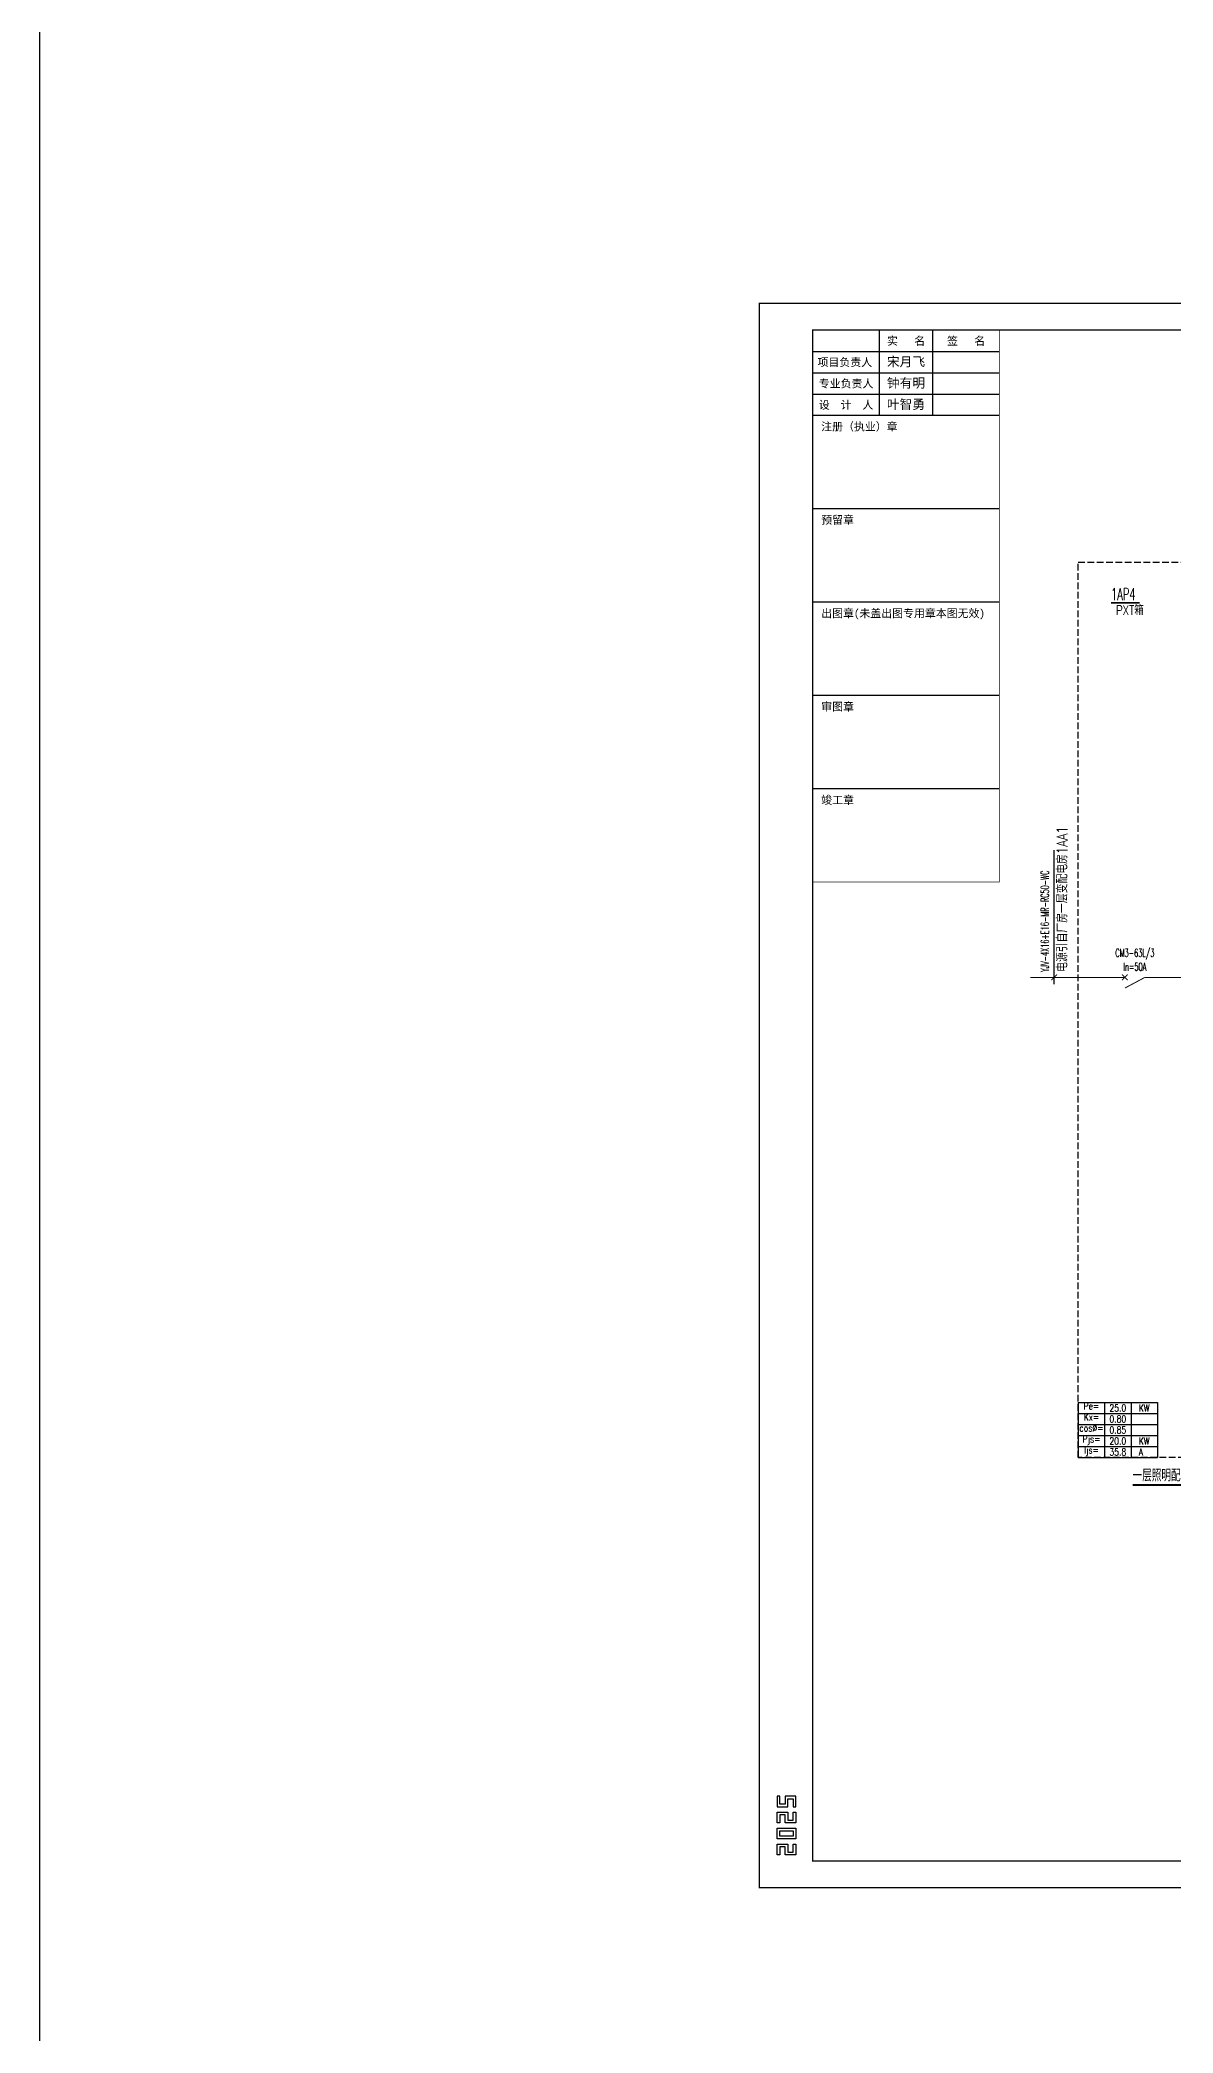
# Model space of a CAD drawing. Extents: x -1396510 to 1250330, y -1892470 to 1623980.
# Drawn here: x -684590 to -642096, y -1490579 to -1415853 of the extents above; entities that cross this region are included whole.
import ezdxf
from ezdxf.enums import TextEntityAlignment as Align

# ---------------------------------------------------------------- set-up
doc = ezdxf.new("R2010")
doc.units = 0
doc.header["$LTSCALE"] = 1000
doc.header["$MEASUREMENT"] = 0
doc.linetypes.add('DASH', pattern=[0.35, 0.25, -0.1])
doc.layers.get('Defpoints').update_dxf_attribs({"color": 210})
for name, color, linetype in [('0-cxFrame', 155, 'Continuous'), ('qianming', 155, 'Continuous'), ('TEL_SYMB', 3, 'Continuous'), ('TEL_TEXT', 7, 'Continuous'), ('电气系统图', 7, 'Continuous')]:
    doc.layers.add(name, color=color, linetype=linetype)
doc.layers.add('0-cxText', color=131, linetype='Continuous', lineweight=25)
doc.layers.add('A-云线2', color=3, linetype='Continuous', plot=False)
doc.styles.add('_TEL_DIM', font='SIMPLEX', dxfattribs={"width": 0.8, "height": 3.5, "bigfont": 'HZTXT'})
doc.styles.add('cx_biaoti', font='')
doc.styles.add('cx_tuming', font='simhei.ttf')
doc.styles.add('cx_tuqian1', font='')
doc.styles.add('图框宋体', font='', dxfattribs={"width": 0.75})
doc.styles.add('黑体', font='simhei.ttf', dxfattribs={"height": 12})
doc.styles.get('cx_biaoti').set_extended_font_data('SimSun')
doc.styles.get('cx_tuqian1').set_extended_font_data('SimSun')
doc.styles.get('图框宋体').set_extended_font_data('SimSun')

# ---------------------------------------------------------------- blocks, each defined once
blk = doc.blocks.new('*T246')
at = {"layer": '电气系统图', "color": 0, "linetype": 'ByBlock', "lineweight": -2, "transparency": 16777216}
for p, q in [((0, 0), (2970, 0)), ((0, 0), (0, -2053)), ((990, 0), (990, -2053)), ((1980, 0), (1980, -2053)), ((2970, 0), (2970, -2053)), ((0, -411), (2970, -411)), ((0, -821), (2970, -821)), ((0, -1232), (2970, -1232)), ((0, -1643), (2970, -1643)), ((0, -2053), (2970, -2053))]:
    blk.add_line(p, q, dxfattribs=at)
at = {"layer": '电气系统图', "color": 0, "linetype": 'DASH', "transparency": 16777216, "width": 990, "rotation": 0, "style": '_TEL_DIM'}
for s, insert, char_height, attachment_point in [('Pe=', (495, 0), 264, 2), ('Kx=', (495, -411), 264, 2), ('25.0', (1485, -205), 264, 5), ('0.80', (1485, -616), 264, 5), ('  KW', (1980, -205), 264, 4), ('cos%%C=', (495, -821), 264, 2), ('Pjs=', (495, -1232), 264, 2), ('0.85', (1485, -1027), 264, 5), ('20.0', (1485, -1437), 264, 5), ('  KW', (1980, -1437), 264, 4), ('{\\H0.8571x;Ijs=} ', (495, -1643), 308, 2), ('35.8', (1485, -1848), 264, 5), ('  A', (1980, -1848), 264, 4)]:
    blk.add_mtext(s, dxfattribs=dict(at, insert=insert, char_height=char_height, attachment_point=attachment_point))
blk = doc.blocks.new('zjcx_lan_xinxi(Dragon)')
for p, q in [((7000, -3200), (0, -3200)), ((7000, -6700), (0, -6700)), ((7000, -10200), (0, -10200)), ((7000, -13700), (0, -13700)), ((7000, -17200), (0, -17200))]:
    blk.add_line(p, q)
at = {"const_width": 25}
blk.add_lwpolyline([(0, -20700), (7000, -20700), (7000, 0), (0, 0)], close=True, dxfattribs=at)
for points in [[(2500, -3200), (2500, 0)], [(4500, -3200), (4500, 0)], [(0, -800), (7000, -800)], [(0, -1600), (7000, -1600)], [(0, -2400), (7000, -2400)]]:
    blk.add_lwpolyline(points)
for points in [[(7000, -3200), (7000, 0)], [(0, -3200), (7000, -3200)], [(0, -20700), (7000, -20700), (7000, -3200)], [(0, -20700), (7000, -20700)]]:
    blk.add_lwpolyline(points, dxfattribs=at)
at = {"style": '图框宋体'}
for s, p in [('实   名', (3500, -400)), ('签   名', (5750, -400)), ('项目负责人', (1204, -1200)), ('专业负责人', (1250, -2000)), ('设  计  人', (1250, -2800))]:
    blk.add_text(s, height=300, dxfattribs=at).set_placement(p, align=Align.MIDDLE)
for s, p in [('注册（执业）章', (318, -3771)), ('预留章', (318, -7271)), ('出图章(未盖出图专用章本图无效)', (318, -10771)), ('审图章', (318, -14271)), ('竣工章', (318, -17771))]:
    blk.add_text(s, height=300, dxfattribs=at).set_placement(p)
blk = doc.blocks.new('T-信息(Dragon)')
at = {"layer": '0-cxFrame'}
blk.add_blockref('zjcx_lan_xinxi(Dragon)', (0, 0), dxfattribs=at)
at = {"layer": 'qianming', "color": 3, "style": 'cx_biaoti'}
for s, p in [('宋月飞', (3497, -1185)), ('钟有明', (3497, -1985)), ('叶智勇', (3497, -2785))]:
    blk.add_text(s, height=350, dxfattribs=at).set_placement(p, align=Align.MIDDLE_CENTER)
blk = doc.blocks.new('TK22.A1 L(Dragon)')
at = {"layer": '0-cxFrame', "color": 7, "const_width": 0.5}
blk.add_lwpolyline([(0, 0), (-841, 0), (-841, 594), (0, 594)], close=True, dxfattribs=at)
at = {"layer": '0-cxFrame', "const_width": 0.5}
blk.add_lwpolyline([(-80, 10), (-821, 10), (-821, 584), (-80, 584)], close=True, dxfattribs=at)
at = {"layer": 'Defpoints', "color": 2}
for points in [[(-833.37, 34.37), (-834.37, 34.37), (-834.37, 30.37), (-830.37, 30.37), (-830.37, 33.37), (-828.37, 33.37), (-828.37, 30.37), (-827.37, 30.37), (-827.37, 34.37), (-831.37, 34.37), (-831.37, 31.37), (-833.37, 31.37), (-833.37, 34.37)], [(-833.37, 24.37), (-834.37, 24.37), (-834.37, 28.37), (-830.37, 28.37), (-830.37, 25.37), (-828.37, 25.37), (-828.37, 28.37), (-827.37, 28.37), (-827.37, 24.37), (-831.37, 24.37), (-831.37, 27.37), (-833.37, 27.37), (-833.37, 24.37)], [(-833.37, 12.37), (-834.37, 12.37), (-834.37, 16.37), (-830.37, 16.37), (-830.37, 13.37), (-828.37, 13.37), (-828.37, 16.37), (-827.37, 16.37), (-827.37, 12.37), (-831.37, 12.37), (-831.37, 15.37), (-833.37, 15.37), (-833.37, 12.37)]]:
    blk.add_lwpolyline(points, dxfattribs=at)
for points in [[(-834.37, 18.37), (-834.37, 22.37), (-827.37, 22.37), (-827.37, 18.37)], [(-833.37, 19.37), (-833.37, 21.37), (-828.37, 21.37), (-828.37, 19.37)]]:
    blk.add_lwpolyline(points, close=True, dxfattribs=at)
at = {"layer": '0-cxFrame', "xscale": 0.01, "yscale": 0.01, "zscale": 0.01}
blk.add_blockref('T-信息(Dragon)', (-821, 584), dxfattribs=at)
at = {"style": '黑体', "flags": 4}
blk.add_attdef('图幅', text='', height=3.3, dxfattribs=at).set_placement((-40, 3), align=Align.RIGHT)
at = {"layer": '0-cxText', "flags": 4}
for tag, height, style, p in [('建设单位', 3.5, 'cx_tuming', (-45, 240)), ('项目名称', 3.5, 'cx_tuming', (-45, 210)), ('子项名称', 3.5, 'cx_tuming', (-45, 180)), ('工程编号', 3.3, 'cx_tuqian1', (-35, 165)), ('图名1', 3.5, 'cx_tuming', (-45, 87)), ('图名2', 3.5, 'cx_tuming', (-45, 79)), ('图名3', 3.5, 'cx_tuming', (-45, 71)), ('出图日期', 3.3, 'cx_tuqian1', (-39, 60)), ('专业', 3.3, 'cx_tuqian1', (-55, 52)), ('图号', 3.3, 'cx_tuqian1', (-55, 44)), ('版次', 3.3, 'cx_tuqian1', (-20, 44))]:
    blk.add_attdef(tag, text='', height=height, dxfattribs=dict(at, style=style)).set_placement(p, align=Align.MIDDLE)
at = {"layer": 'Defpoints', "color": 6, "flags": 4}
for tag, height, style, p in [('tufu', 3.3, '黑体', (-12, 12)), ('dwfname', 4, 'cx_tuqian1', (-80, 3))]:
    blk.add_attdef(tag, text='', height=height, dxfattribs=dict(at, style=style)).set_placement(p, align=Align.RIGHT)

msp = doc.modelspace()

# ---------------------------------------------------------------- linework, layer by layer
at = {"layer": 'A-云线2', "color": 1}
msp.add_lwpolyline([(-684590, -1203470), (1174940, -1203470), (1174940, -1892470), (-684590, -1892470)], close=True, dxfattribs=at)
at = {"layer": 'TEL_SYMB'}
for points, const_width in [([(-644421.1, -1436959.3), (-643357.2, -1436959.3)], 52.5), ([(-643617, -1470033.7), (-638337.8, -1470033.7)], 70)]:
    msp.add_lwpolyline(points, dxfattribs=dict(at, const_width=const_width))
at = {"layer": '电气系统图', "color": 1, "linetype": 'DASH'}
for p, q in [((-645655, -1435429.5), (-636055, -1435429.5)), ((-645655, -1468993.7), (-645655, -1435429.5)), ((-636055, -1468993.7), (-645655, -1468993.7))]:
    msp.add_line(p, q, dxfattribs=at)
at = {"layer": '电气系统图'}
msp.add_line((-646555, -1451250), (-646555, -1446224.9), dxfattribs=at)
at = {"layer": '电气系统图', "const_width": 35}
for points in [[(-647455, -1451000), (-643905, -1451000)], [(-646661.1, -1451106.1), (-646448.9, -1450893.9)], [(-644011.1, -1451106.1), (-643798.9, -1450893.9)], [(-644011.1, -1450893.9), (-643798.9, -1451106.1)], [(-643155, -1451000), (-643905, -1451400)], [(-641455, -1451000), (-643155, -1451000)]]:
    msp.add_lwpolyline(points, dxfattribs=at)
at = {"layer": '电气系统图', "color": 1, "linetype": 'DASH'}
msp.add_arc((-645645, -1468983.7), 10, 180.000049, 270, dxfattribs=at)

# ---------------------------------------------------------------- block references
msp.add_blockref('*T246', (-645655, -1466940.3))
at = {"layer": '0-cxFrame', "xscale": 100, "yscale": 100, "zscale": 100}
msp.add_blockref('TK22.A1 L(Dragon)', (-573510, -1485130), dxfattribs=at)

# ---------------------------------------------------------------- texts
at = {"layer": 'TEL_SYMB', "color": 7, "style": '_TEL_DIM'}
for s, width, p in [('1AP4', 0.6, (-644421.1, -1436854.3)), ('一层照明配电箱系统图四（1AP4）', 0.8, (-643617, -1469893.7))]:
    msp.add_text(s, height=450, dxfattribs=dict(at, width=width)).set_placement(p)
at = {"layer": 'TEL_TEXT', "style": '_TEL_DIM', "width": 0.8}
msp.add_text('PXT箱', height=350, dxfattribs=at).set_placement((-644239.4, -1437413.4))
at = {"layer": '电气系统图', "style": '_TEL_DIM'}
for s, height, width, p in [('电源引自厂房一层变配电房1AA1', 400, 0.8, (-646060.7, -1450794.1)), ('YJV-4X16+E16-MR-RC50-WC', 300, 0.6, (-646755, -1450800))]:
    msp.add_text(s, height=height, rotation=90, dxfattribs=dict(at, width=width)).set_placement(p)
at = {"layer": '电气系统图', "style": '_TEL_DIM', "width": 0.6}
for s, p in [('CM3-63L/3', (-643530, -1450232.7)), ('In=50A', (-643530, -1450750))]:
    msp.add_text(s, height=300, dxfattribs=at).set_placement(p, align=Align.CENTER)

doc.saveas('drawing.dxf')
